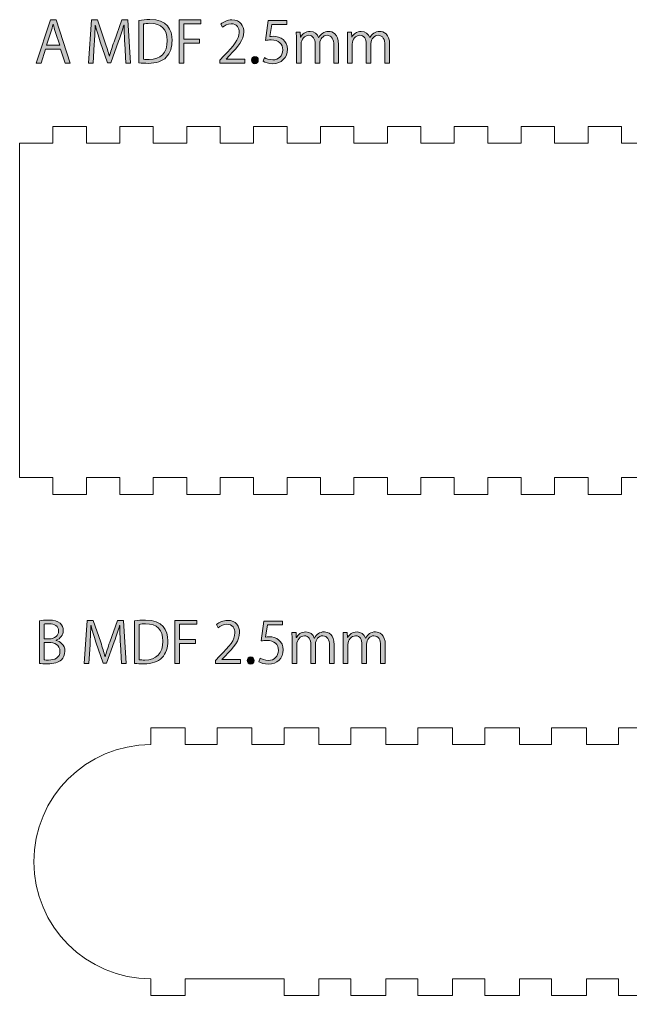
# Model space of a CAD drawing. Header units: inches. Extents: x -59 to 469, y 3 to 300.
# Drawn here: x -59.4 to 32, y 153.9 to 299.8 of the extents above; entities that cross this region are included whole.
import ezdxf

# ---------------------------------------------------------------- set-up
doc = ezdxf.new("R2010")
doc.units = ezdxf.units.IN
doc.header["$MEASUREMENT"] = 0
doc.layers.add('レイヤー 1', color=7, linetype='Continuous')

# ---------------------------------------------------------------- blocks, each defined once
blk = doc.blocks.new('block 3')
at = {"layer": 'レイヤー 1', "color": 1, "lineweight": 9, "true_color": 0xff0000}
blk.add_open_spline([(85.28, 191.41), (85.28, 191.41), (85.28, 193.91), (85.28, 193.91), (85.28, 193.91), (80.18, 193.91), (80.18, 193.91), (80.18, 193.91), (80.18, 191.41), (80.18, 191.41), (80.18, 191.41), (65.38, 191.41), (65.38, 191.41), (65.38, 191.41), (65.38, 193.91), (65.38, 193.91), (65.38, 193.91), (60.18, 193.91), (60.18, 193.91), (60.18, 193.91), (60.18, 191.41), (60.18, 191.41), (60.18, 191.41), (55.38, 191.41), (55.38, 191.41), (55.38, 191.41), (55.38, 193.91), (55.38, 193.91), (55.38, 193.91), (50.18, 193.91), (50.18, 193.91), (50.18, 193.91), (50.18, 191.41), (50.18, 191.41), (50.18, 191.41), (45.38, 191.41), (45.38, 191.41), (45.38, 191.41), (45.38, 193.91), (45.38, 193.91), (45.38, 193.91), (40.18, 193.91), (40.18, 193.91), (40.18, 193.91), (40.18, 191.41), (40.18, 191.41), (40.18, 191.41), (35.38, 191.41), (35.38, 191.41), (35.38, 191.41), (35.38, 193.91), (35.38, 193.91), (35.38, 193.91), (30.18, 193.91), (30.18, 193.91), (30.18, 193.91), (30.18, 191.41), (30.18, 191.41), (30.18, 191.41), (25.38, 191.41), (25.38, 191.41), (25.38, 191.41), (25.38, 193.91), (25.38, 193.91), (25.38, 193.91), (20.18, 193.91), (20.18, 193.91), (20.18, 193.91), (20.18, 191.41), (20.18, 191.41), (20.18, 191.41), (15.38, 191.41), (15.38, 191.41), (15.38, 191.41), (15.38, 193.91), (15.38, 193.91), (15.38, 193.91), (10.18, 193.91), (10.18, 193.91), (10.18, 193.91), (10.18, 191.41), (10.18, 191.41), (10.18, 191.41), (5.38, 191.41), (5.38, 191.41), (5.38, 191.41), (5.38, 193.91), (5.38, 193.91), (5.38, 193.91), (0.19, 193.91), (0.19, 193.91), (0.19, 193.91), (0.19, 191.41), (0.19, 191.41), (0.19, 191.41), (-4.62, 191.41), (-4.62, 191.41), (-4.62, 191.41), (-4.62, 193.91), (-4.62, 193.91), (-4.62, 193.91), (-9.81, 193.91), (-9.81, 193.91), (-9.81, 193.91), (-9.81, 191.41), (-9.81, 191.41), (-9.81, 191.41), (-14.61, 191.41), (-14.61, 191.41), (-14.61, 191.41), (-14.61, 193.91), (-14.61, 193.91), (-14.61, 193.91), (-19.81, 193.91), (-19.81, 193.91), (-19.81, 193.91), (-19.81, 191.41), (-19.81, 191.41), (-19.81, 191.41), (-24.61, 191.41), (-24.61, 191.41), (-24.61, 191.41), (-24.61, 193.91), (-24.61, 193.91), (-24.61, 193.91), (-29.81, 193.91), (-29.81, 193.91), (-29.81, 193.91), (-29.81, 191.41), (-29.81, 191.41), (-29.81, 191.41), (-34.61, 191.41), (-34.61, 191.41), (-34.61, 191.41), (-34.61, 193.91), (-34.61, 193.91), (-34.61, 193.91), (-39.72, 193.91), (-39.72, 193.91), (-39.72, 193.91), (-39.72, 191.41), (-39.72, 191.41), (-49.38, 191.41), (-57.22, 183.57), (-57.22, 173.91), (-57.22, 164.24), (-49.38, 156.41), (-39.72, 156.41), (-39.72, 156.41), (-39.72, 153.91), (-39.72, 153.91), (-39.72, 153.91), (-34.61, 153.91), (-34.61, 153.91), (-34.61, 153.91), (-34.61, 156.41), (-34.61, 156.41), (-34.61, 156.41), (-19.81, 156.41), (-19.81, 156.41), (-19.81, 156.41), (-19.81, 153.91), (-19.81, 153.91), (-19.81, 153.91), (-14.61, 153.91), (-14.61, 153.91), (-14.61, 153.91), (-14.61, 156.41), (-14.61, 156.41), (-14.61, 156.41), (-9.81, 156.41), (-9.81, 156.41), (-9.81, 156.41), (-9.81, 153.91), (-9.81, 153.91), (-9.81, 153.91), (-4.62, 153.91), (-4.62, 153.91), (-4.62, 153.91), (-4.62, 156.41), (-4.62, 156.41), (-4.62, 156.41), (0.19, 156.41), (0.19, 156.41), (0.19, 156.41), (0.19, 153.91), (0.19, 153.91), (0.19, 153.91), (5.38, 153.91), (5.38, 153.91), (5.38, 153.91), (5.38, 156.41), (5.38, 156.41), (5.38, 156.41), (10.18, 156.41), (10.18, 156.41), (10.18, 156.41), (10.18, 153.91), (10.18, 153.91), (10.18, 153.91), (15.38, 153.91), (15.38, 153.91), (15.38, 153.91), (15.38, 156.41), (15.38, 156.41), (15.38, 156.41), (20.18, 156.41), (20.18, 156.41), (20.18, 156.41), (20.18, 153.91), (20.18, 153.91), (20.18, 153.91), (25.38, 153.91), (25.38, 153.91), (25.38, 153.91), (25.38, 156.41), (25.38, 156.41), (25.38, 156.41), (30.18, 156.41), (30.18, 156.41), (30.18, 156.41), (30.18, 153.91), (30.18, 153.91), (30.18, 153.91), (35.38, 153.91), (35.38, 153.91), (35.38, 153.91), (35.38, 156.41), (35.38, 156.41), (35.38, 156.41), (40.18, 156.41), (40.18, 156.41), (40.18, 156.41), (40.18, 153.91), (40.18, 153.91), (40.18, 153.91), (45.38, 153.91), (45.38, 153.91), (45.38, 153.91), (45.38, 156.41), (45.38, 156.41), (45.38, 156.41), (50.18, 156.41), (50.18, 156.41), (50.18, 156.41), (50.18, 153.91), (50.18, 153.91), (50.18, 153.91), (55.38, 153.91), (55.38, 153.91), (55.38, 153.91), (55.38, 156.41), (55.38, 156.41), (55.38, 156.41), (60.18, 156.41), (60.18, 156.41), (60.18, 156.41), (60.18, 153.91), (60.18, 153.91), (60.18, 153.91), (65.38, 153.91), (65.38, 153.91), (65.38, 153.91), (65.38, 156.41), (65.38, 156.41), (65.38, 156.41), (70.18, 156.41), (70.18, 156.41), (70.18, 156.41), (70.18, 153.91), (70.18, 153.91), (70.18, 153.91), (75.38, 153.91), (75.38, 153.91), (75.38, 153.91), (75.38, 156.41), (75.38, 156.41), (75.38, 156.41), (80.18, 156.41), (80.18, 156.41), (80.18, 156.41), (80.18, 153.91), (80.18, 153.91), (80.18, 153.91), (85.28, 153.91), (85.28, 153.91), (85.28, 153.91), (85.28, 156.41), (85.28, 156.41), (94.95, 156.41), (102.78, 164.24), (102.78, 173.91), (102.78, 183.57), (94.95, 191.41), (85.28, 191.41)], degree=3, knots=[0, 0, 0, 0, 1, 1, 1, 2, 2, 2, 3, 3, 3, 4, 4, 4, 5, 5, 5, 6, 6, 6, 7, 7, 7, 8, 8, 8, 9, 9, 9, 10, 10, 10, 11, 11, 11, 12, 12, 12, 13, 13, 13, 14, 14, 14, 15, 15, 15, 16, 16, 16, 17, 17, 17, 18, 18, 18, 19, 19, 19, 20, 20, 20, 21, 21, 21, 22, 22, 22, 23, 23, 23, 24, 24, 24, 25, 25, 25, 26, 26, 26, 27, 27, 27, 28, 28, 28, 29, 29, 29, 30, 30, 30, 31, 31, 31, 32, 32, 32, 33, 33, 33, 34, 34, 34, 35, 35, 35, 36, 36, 36, 37, 37, 37, 38, 38, 38, 39, 39, 39, 40, 40, 40, 41, 41, 41, 42, 42, 42, 43, 43, 43, 44, 44, 44, 45, 45, 45, 46, 46, 46, 47, 47, 47, 48, 48, 48, 49, 49, 49, 50, 50, 50, 51, 51, 51, 52, 52, 52, 53, 53, 53, 54, 54, 54, 55, 55, 55, 56, 56, 56, 57, 57, 57, 58, 58, 58, 59, 59, 59, 60, 60, 60, 61, 61, 61, 62, 62, 62, 63, 63, 63, 64, 64, 64, 65, 65, 65, 66, 66, 66, 67, 67, 67, 68, 68, 68, 69, 69, 69, 70, 70, 70, 71, 71, 71, 72, 72, 72, 73, 73, 73, 74, 74, 74, 75, 75, 75, 76, 76, 76, 77, 77, 77, 78, 78, 78, 79, 79, 79, 80, 80, 80, 81, 81, 81, 82, 82, 82, 83, 83, 83, 84, 84, 84, 85, 85, 85, 86, 86, 86, 87, 87, 87, 88, 88, 88, 89, 89, 89, 90, 90, 90, 91, 91, 91, 92, 92, 92, 93, 93, 93, 94, 94, 94, 95, 95, 95, 96, 96, 96, 97, 97, 97, 98, 98, 98, 98], dxfattribs=at)
blk = doc.blocks.new('block 2')
at = {"layer": 'レイヤー 1'}
blk.add_blockref('block 3', (0, 0), dxfattribs=at)
blk = doc.blocks.new('block 8')
at = {"layer": 'レイヤー 1', "color": 1, "lineweight": 9, "true_color": 0xff0000}
blk.add_lwpolyline([(108.14, 283.83), (108.14, 281.33), (103.14, 281.33), (103.14, 283.83), (45.64, 283.83), (45.64, 281.33), (40.64, 281.33), (40.64, 283.83), (35.64, 283.83), (35.64, 281.33), (30.64, 281.33), (30.64, 283.83), (25.64, 283.83), (25.64, 281.33), (20.64, 281.33), (20.64, 283.83), (15.64, 283.83), (15.64, 281.33), (10.64, 281.33), (10.64, 283.83), (5.64, 283.83), (5.64, 281.33), (0.64, 281.33), (0.64, 283.83), (-4.36, 283.83), (-4.36, 281.33), (-9.36, 281.33), (-9.36, 283.83), (-14.36, 283.83), (-14.36, 281.33), (-19.36, 281.33), (-19.36, 283.83), (-24.36, 283.83), (-24.36, 281.33), (-29.36, 281.33), (-29.36, 283.83), (-34.36, 283.83), (-34.36, 281.33), (-39.36, 281.33), (-39.36, 283.83), (-44.36, 283.83), (-44.36, 281.33), (-49.36, 281.33), (-49.36, 283.83), (-54.36, 283.83), (-54.36, 281.33), (-59.36, 281.33), (-59.36, 231.33), (-54.36, 231.33), (-54.36, 228.83), (-49.36, 228.83), (-49.36, 231.33), (-44.36, 231.33), (-44.36, 228.83), (-39.36, 228.83), (-39.36, 231.33), (-34.36, 231.33), (-34.36, 228.83), (-29.36, 228.83), (-29.36, 231.33), (-24.36, 231.33), (-24.36, 228.83), (-19.36, 228.83), (-19.36, 231.33), (-14.36, 231.33), (-14.36, 228.83), (-9.36, 228.83), (-9.36, 231.33), (-4.36, 231.33), (-4.36, 228.83), (0.64, 228.83), (0.64, 231.33), (5.64, 231.33), (5.64, 228.83), (10.64, 228.83), (10.64, 231.33), (15.64, 231.33), (15.64, 228.83), (20.64, 228.83), (20.64, 231.33), (25.64, 231.33), (25.64, 228.83), (30.64, 228.83), (30.64, 231.33), (35.64, 231.33), (35.64, 228.83), (40.64, 228.83), (40.64, 231.33), (45.64, 231.33), (45.64, 228.83), (103.14, 228.83), (103.14, 231.33), (108.14, 231.33), (108.14, 228.83), (123.3, 228.83), (123.3, 283.83), (108.14, 283.83)], dxfattribs=at)
blk = doc.blocks.new('block 7')
at = {"layer": 'レイヤー 1'}
blk.add_blockref('block 8', (0, 0), dxfattribs=at)
blk = doc.blocks.new('block 6')
at = {"layer": 'レイヤー 1'}
blk.add_blockref('block 7', (0, 0), dxfattribs=at)
blk = doc.blocks.new('block 121')
at = {"layer": 'レイヤー 1', "true_color": 0xffffff}
h = blk.add_hatch(color=7, dxfattribs=at)
h.dxf.hatch_style = 2
h.paths.add_polyline_path([(-51.77, 293.32), (-52.51, 293.32), (-53.21, 295.41), (-55.45, 295.41), (-56.13, 293.32), (-56.85, 293.32), (-54.72, 299.77), (-53.9, 299.77)])
edge = h.paths.add_edge_path()
edge.add_spline(control_points=[(-53.35, 295.97), (-53.35, 295.97), (-53.99, 297.88), (-53.99, 297.88), (-54.12, 298.32), (-54.23, 298.73), (-54.32, 299.11), (-54.32, 299.11), (-54.34, 299.11), (-54.34, 299.11), (-54.43, 298.72), (-54.55, 298.32), (-54.67, 297.91), (-54.67, 297.91), (-55.31, 295.97), (-55.31, 295.97), (-55.31, 295.97), (-53.35, 295.97), (-53.35, 295.97)], knot_values=[0, 0, 0, 0, 1, 1, 1, 2, 2, 2, 3, 3, 3, 4, 4, 4, 5, 5, 5, 6, 6, 6, 6], degree=3, periodic=1)
h = blk.add_hatch(color=7, dxfattribs=at)
h.dxf.hatch_style = 2
edge = h.paths.add_edge_path()
edge.add_spline(control_points=[(-42.77, 293.32), (-42.77, 293.32), (-43.46, 293.32), (-43.46, 293.32), (-43.46, 293.32), (-43.62, 296.22), (-43.62, 296.22), (-43.68, 297.15), (-43.74, 298.34), (-43.73, 299), (-43.73, 299), (-43.76, 299), (-43.76, 299), (-43.97, 298.27), (-44.23, 297.48), (-44.55, 296.58), (-44.55, 296.58), (-45.7, 293.34), (-45.7, 293.34), (-45.7, 293.34), (-46.22, 293.34), (-46.22, 293.34), (-46.22, 293.34), (-47.29, 296.51), (-47.29, 296.51), (-47.6, 297.44), (-47.85, 298.26), (-48.03, 299), (-48.03, 299), (-48.05, 299), (-48.05, 299), (-48.07, 298.21), (-48.12, 297.15), (-48.18, 296.16), (-48.18, 296.16), (-48.36, 293.32), (-48.36, 293.32), (-48.36, 293.32), (-49.03, 293.32), (-49.03, 293.32), (-49.03, 293.32), (-48.58, 299.77), (-48.58, 299.77), (-48.58, 299.77), (-47.71, 299.77), (-47.71, 299.77), (-47.71, 299.77), (-46.58, 296.49), (-46.58, 296.49), (-46.31, 295.69), (-46.1, 295), (-45.93, 294.34), (-45.93, 294.34), (-45.9, 294.34), (-45.9, 294.34), (-45.74, 294.99), (-45.52, 295.66), (-45.23, 296.49), (-45.23, 296.49), (-44.06, 299.77), (-44.06, 299.77), (-44.06, 299.77), (-43.18, 299.77), (-43.18, 299.77), (-43.18, 299.77), (-42.77, 293.32), (-42.77, 293.32)], knot_values=[0, 0, 0, 0, 1, 1, 1, 2, 2, 2, 3, 3, 3, 4, 4, 4, 5, 5, 5, 6, 6, 6, 7, 7, 7, 8, 8, 8, 9, 9, 9, 10, 10, 10, 11, 11, 11, 12, 12, 12, 13, 13, 13, 14, 14, 14, 15, 15, 15, 16, 16, 16, 17, 17, 17, 18, 18, 18, 19, 19, 19, 20, 20, 20, 21, 21, 21, 22, 22, 22, 22], degree=3, periodic=1)
h = blk.add_hatch(color=7, dxfattribs=at)
h.dxf.hatch_style = 2
edge = h.paths.add_edge_path()
edge.add_spline(control_points=[(-41.51, 299.69), (-41.03, 299.76), (-40.48, 299.82), (-39.88, 299.82), (-37.29, 299.82), (-36.55, 298.29), (-36.55, 296.71), (-36.55, 295.68), (-36.82, 294.81), (-37.43, 294.17), (-37.99, 293.59), (-38.93, 293.27), (-40.11, 293.27), (-40.64, 293.27), (-41.1, 293.29), (-41.51, 293.34), (-41.51, 293.34), (-41.51, 299.69), (-41.51, 299.69)], knot_values=[0, 0, 0, 0, 1, 1, 1, 2, 2, 2, 3, 3, 3, 4, 4, 4, 5, 5, 5, 6, 6, 6, 6], degree=3, periodic=1)
edge = h.paths.add_edge_path()
edge.add_spline(control_points=[(-40.81, 293.88), (-40.59, 293.84), (-40.29, 293.84), (-39.98, 293.84), (-38.24, 293.84), (-37.28, 294.83), (-37.28, 296.67), (-37.28, 298.35), (-38.18, 299.26), (-39.86, 299.26), (-40.26, 299.26), (-40.59, 299.21), (-40.81, 299.17), (-40.81, 299.17), (-40.81, 293.88), (-40.81, 293.88)], knot_values=[0, 0, 0, 0, 1, 1, 1, 2, 2, 2, 3, 3, 3, 4, 4, 4, 5, 5, 5, 5], degree=3, periodic=1)
h = blk.add_hatch(color=7, dxfattribs=at)
h.dxf.hatch_style = 2
h.paths.add_polyline_path([(-35.48, 293.32), (-35.48, 299.77), (-32.23, 299.77), (-32.23, 299.18), (-34.78, 299.18), (-34.78, 296.88), (-32.43, 296.88), (-32.43, 296.3), (-34.78, 296.3), (-34.78, 293.32)])
h = blk.add_hatch(color=7, dxfattribs=at)
h.dxf.hatch_style = 2
edge = h.paths.add_edge_path()
edge.add_spline(control_points=[(-25.67, 293.32), (-25.67, 293.32), (-29.42, 293.32), (-29.42, 293.32), (-29.42, 293.32), (-29.42, 293.75), (-29.42, 293.75), (-29.42, 293.75), (-28.8, 294.4), (-28.8, 294.4), (-27.29, 295.93), (-26.53, 296.85), (-26.53, 297.88), (-26.53, 298.56), (-26.83, 299.19), (-27.74, 299.19), (-28.25, 299.19), (-28.71, 298.91), (-29.01, 298.66), (-29.01, 298.66), (-29.25, 299.15), (-29.25, 299.15), (-28.86, 299.5), (-28.28, 299.77), (-27.61, 299.77), (-26.33, 299.77), (-25.82, 298.84), (-25.82, 297.97), (-25.82, 296.77), (-26.66, 295.76), (-27.97, 294.44), (-27.97, 294.44), (-28.47, 293.91), (-28.47, 293.91), (-28.47, 293.91), (-28.47, 293.9), (-28.47, 293.9), (-28.47, 293.9), (-25.67, 293.9), (-25.67, 293.9), (-25.67, 293.9), (-25.67, 293.32), (-25.67, 293.32)], knot_values=[0, 0, 0, 0, 1, 1, 1, 2, 2, 2, 3, 3, 3, 4, 4, 4, 5, 5, 5, 6, 6, 6, 7, 7, 7, 8, 8, 8, 9, 9, 9, 10, 10, 10, 11, 11, 11, 12, 12, 12, 13, 13, 13, 14, 14, 14, 14], degree=3, periodic=1)
h = blk.add_hatch(color=7, dxfattribs=at)
h.dxf.hatch_style = 2
edge = h.paths.add_edge_path()
edge.add_spline(control_points=[(-19.38, 299.66), (-19.38, 299.66), (-19.38, 299.08), (-19.38, 299.08), (-19.38, 299.08), (-21.66, 299.08), (-21.66, 299.08), (-21.66, 299.08), (-21.92, 297.28), (-21.92, 297.28), (-21.79, 297.3), (-21.65, 297.32), (-21.43, 297.32), (-20.31, 297.32), (-19.3, 296.65), (-19.3, 295.37), (-19.3, 294.12), (-20.23, 293.22), (-21.48, 293.22), (-22.12, 293.22), (-22.65, 293.4), (-22.94, 293.59), (-22.94, 293.59), (-22.74, 294.14), (-22.74, 294.14), (-22.5, 293.98), (-22.04, 293.79), (-21.48, 293.79), (-20.69, 293.79), (-20, 294.37), (-20.01, 295.28), (-20.01, 296.16), (-20.57, 296.77), (-21.76, 296.77), (-22.09, 296.77), (-22.36, 296.74), (-22.57, 296.71), (-22.57, 296.71), (-22.17, 299.66), (-22.17, 299.66), (-22.17, 299.66), (-19.38, 299.66), (-19.38, 299.66)], knot_values=[0, 0, 0, 0, 1, 1, 1, 2, 2, 2, 3, 3, 3, 4, 4, 4, 5, 5, 5, 6, 6, 6, 7, 7, 7, 8, 8, 8, 9, 9, 9, 10, 10, 10, 11, 11, 11, 12, 12, 12, 13, 13, 13, 14, 14, 14, 14], degree=3, periodic=1)
h = blk.add_hatch(color=7, dxfattribs=at)
h.dxf.hatch_style = 2
edge = h.paths.add_edge_path()
edge.add_spline(control_points=[(-11.68, 293.32), (-11.68, 293.32), (-12.37, 293.32), (-12.37, 293.32), (-12.37, 293.32), (-12.37, 295.99), (-12.37, 295.99), (-12.37, 296.88), (-12.7, 297.46), (-13.39, 297.46), (-13.96, 297.46), (-14.47, 296.93), (-14.47, 296.22), (-14.47, 296.22), (-14.47, 293.32), (-14.47, 293.32), (-14.47, 293.32), (-15.17, 293.32), (-15.17, 293.32), (-15.17, 293.32), (-15.17, 296.16), (-15.17, 296.16), (-15.17, 296.9), (-15.48, 297.46), (-16.13, 297.46), (-16.74, 297.46), (-17.27, 296.87), (-17.27, 296.15), (-17.27, 296.15), (-17.27, 293.32), (-17.27, 293.32), (-17.27, 293.32), (-17.96, 293.32), (-17.96, 293.32), (-17.96, 293.32), (-17.96, 296.75), (-17.96, 296.75), (-17.96, 297.22), (-17.98, 297.56), (-18, 297.94), (-18, 297.94), (-17.38, 297.94), (-17.38, 297.94), (-17.38, 297.94), (-17.34, 297.2), (-17.34, 297.2), (-17.34, 297.2), (-17.31, 297.2), (-17.31, 297.2), (-17.06, 297.65), (-16.63, 298.04), (-15.91, 298.04), (-15.3, 298.04), (-14.84, 297.67), (-14.64, 297.12), (-14.64, 297.12), (-14.63, 297.12), (-14.63, 297.12), (-14.32, 297.67), (-13.86, 298.04), (-13.14, 298.04), (-12.58, 298.04), (-11.68, 297.68), (-11.68, 296.1), (-11.68, 296.1), (-11.68, 293.32), (-11.68, 293.32)], knot_values=[0, 0, 0, 0, 1, 1, 1, 2, 2, 2, 3, 3, 3, 4, 4, 4, 5, 5, 5, 6, 6, 6, 7, 7, 7, 8, 8, 8, 9, 9, 9, 10, 10, 10, 11, 11, 11, 12, 12, 12, 13, 13, 13, 14, 14, 14, 15, 15, 15, 16, 16, 16, 17, 17, 17, 18, 18, 18, 19, 19, 19, 20, 20, 20, 21, 21, 21, 22, 22, 22, 22], degree=3, periodic=1)
h = blk.add_hatch(color=7, dxfattribs=at)
h.dxf.hatch_style = 2
edge = h.paths.add_edge_path()
edge.add_spline(control_points=[(-4.03, 293.32), (-4.03, 293.32), (-4.73, 293.32), (-4.73, 293.32), (-4.73, 293.32), (-4.73, 295.99), (-4.73, 295.99), (-4.73, 296.88), (-5.05, 297.46), (-5.75, 297.46), (-6.31, 297.46), (-6.83, 296.93), (-6.83, 296.22), (-6.83, 296.22), (-6.83, 293.32), (-6.83, 293.32), (-6.83, 293.32), (-7.52, 293.32), (-7.52, 293.32), (-7.52, 293.32), (-7.52, 296.16), (-7.52, 296.16), (-7.52, 296.9), (-7.84, 297.46), (-8.49, 297.46), (-9.09, 297.46), (-9.62, 296.87), (-9.62, 296.15), (-9.62, 296.15), (-9.62, 293.32), (-9.62, 293.32), (-9.62, 293.32), (-10.32, 293.32), (-10.32, 293.32), (-10.32, 293.32), (-10.32, 296.75), (-10.32, 296.75), (-10.32, 297.22), (-10.33, 297.56), (-10.35, 297.94), (-10.35, 297.94), (-9.73, 297.94), (-9.73, 297.94), (-9.73, 297.94), (-9.69, 297.2), (-9.69, 297.2), (-9.69, 297.2), (-9.67, 297.2), (-9.67, 297.2), (-9.41, 297.65), (-8.99, 298.04), (-8.26, 298.04), (-7.66, 298.04), (-7.19, 297.67), (-7, 297.12), (-7, 297.12), (-6.98, 297.12), (-6.98, 297.12), (-6.68, 297.67), (-6.21, 298.04), (-5.5, 298.04), (-4.93, 298.04), (-4.03, 297.68), (-4.03, 296.1), (-4.03, 296.1), (-4.03, 293.32), (-4.03, 293.32)], knot_values=[0, 0, 0, 0, 1, 1, 1, 2, 2, 2, 3, 3, 3, 4, 4, 4, 5, 5, 5, 6, 6, 6, 7, 7, 7, 8, 8, 8, 9, 9, 9, 10, 10, 10, 11, 11, 11, 12, 12, 12, 13, 13, 13, 14, 14, 14, 15, 15, 15, 16, 16, 16, 17, 17, 17, 18, 18, 18, 19, 19, 19, 20, 20, 20, 21, 21, 21, 22, 22, 22, 22], degree=3, periodic=1)
h = blk.add_hatch(color=7, dxfattribs=at)
h.dxf.hatch_style = 2
edge = h.paths.add_edge_path()
edge.add_spline(control_points=[(-24.67, 293.75), (-24.67, 294.07), (-24.46, 294.3), (-24.16, 294.3), (-23.86, 294.3), (-23.66, 294.07), (-23.66, 293.75), (-23.66, 293.45), (-23.86, 293.22), (-24.17, 293.22), (-24.49, 293.22), (-24.67, 293.47), (-24.67, 293.75)], knot_values=[0, 0, 0, 0, 1, 1, 1, 2, 2, 2, 3, 3, 3, 4, 4, 4, 4], degree=3, periodic=1)
at = {"layer": 'レイヤー 1', "lineweight": 0}
for points in [[(-51.77, 293.32), (-52.51, 293.32), (-53.21, 295.41), (-55.45, 295.41), (-56.13, 293.32), (-56.85, 293.32), (-54.72, 299.77), (-53.9, 299.77), (-51.77, 293.32)], [(-35.48, 293.32), (-35.48, 299.77), (-32.23, 299.77), (-32.23, 299.18), (-34.78, 299.18), (-34.78, 296.88), (-32.43, 296.88), (-32.43, 296.3), (-34.78, 296.3), (-34.78, 293.32), (-35.48, 293.32)]]:
    blk.add_lwpolyline(points, dxfattribs=at)
for points, knots in [([(-42.77, 293.32), (-42.77, 293.32), (-43.46, 293.32), (-43.46, 293.32), (-43.46, 293.32), (-43.62, 296.22), (-43.62, 296.22), (-43.68, 297.15), (-43.74, 298.34), (-43.73, 299), (-43.73, 299), (-43.76, 299), (-43.76, 299), (-43.97, 298.27), (-44.23, 297.48), (-44.55, 296.58), (-44.55, 296.58), (-45.7, 293.34), (-45.7, 293.34), (-45.7, 293.34), (-46.22, 293.34), (-46.22, 293.34), (-46.22, 293.34), (-47.29, 296.51), (-47.29, 296.51), (-47.6, 297.44), (-47.85, 298.26), (-48.03, 299), (-48.03, 299), (-48.05, 299), (-48.05, 299), (-48.07, 298.21), (-48.12, 297.15), (-48.18, 296.16), (-48.18, 296.16), (-48.36, 293.32), (-48.36, 293.32), (-48.36, 293.32), (-49.03, 293.32), (-49.03, 293.32), (-49.03, 293.32), (-48.58, 299.77), (-48.58, 299.77), (-48.58, 299.77), (-47.71, 299.77), (-47.71, 299.77), (-47.71, 299.77), (-46.58, 296.49), (-46.58, 296.49), (-46.31, 295.69), (-46.1, 295), (-45.93, 294.34), (-45.93, 294.34), (-45.9, 294.34), (-45.9, 294.34), (-45.74, 294.99), (-45.52, 295.66), (-45.23, 296.49), (-45.23, 296.49), (-44.06, 299.77), (-44.06, 299.77), (-44.06, 299.77), (-43.18, 299.77), (-43.18, 299.77), (-43.18, 299.77), (-42.77, 293.32), (-42.77, 293.32)], [0, 0, 0, 0, 1, 1, 1, 2, 2, 2, 3, 3, 3, 4, 4, 4, 5, 5, 5, 6, 6, 6, 7, 7, 7, 8, 8, 8, 9, 9, 9, 10, 10, 10, 11, 11, 11, 12, 12, 12, 13, 13, 13, 14, 14, 14, 15, 15, 15, 16, 16, 16, 17, 17, 17, 18, 18, 18, 19, 19, 19, 20, 20, 20, 21, 21, 21, 22, 22, 22, 22]), ([(-41.51, 299.69), (-41.03, 299.76), (-40.48, 299.82), (-39.88, 299.82), (-37.29, 299.82), (-36.55, 298.29), (-36.55, 296.71), (-36.55, 295.68), (-36.82, 294.81), (-37.43, 294.17), (-37.99, 293.59), (-38.93, 293.27), (-40.11, 293.27), (-40.64, 293.27), (-41.1, 293.29), (-41.51, 293.34), (-41.51, 293.34), (-41.51, 299.69), (-41.51, 299.69)], [0, 0, 0, 0, 1, 1, 1, 2, 2, 2, 3, 3, 3, 4, 4, 4, 5, 5, 5, 6, 6, 6, 6]), ([(-40.81, 293.88), (-40.59, 293.84), (-40.29, 293.84), (-39.98, 293.84), (-38.24, 293.84), (-37.28, 294.83), (-37.28, 296.67), (-37.28, 298.35), (-38.18, 299.26), (-39.86, 299.26), (-40.26, 299.26), (-40.59, 299.21), (-40.81, 299.17), (-40.81, 299.17), (-40.81, 293.88), (-40.81, 293.88)], [0, 0, 0, 0, 1, 1, 1, 2, 2, 2, 3, 3, 3, 4, 4, 4, 5, 5, 5, 5]), ([(-25.67, 293.32), (-25.67, 293.32), (-29.42, 293.32), (-29.42, 293.32), (-29.42, 293.32), (-29.42, 293.75), (-29.42, 293.75), (-29.42, 293.75), (-28.8, 294.4), (-28.8, 294.4), (-27.29, 295.93), (-26.53, 296.85), (-26.53, 297.88), (-26.53, 298.56), (-26.83, 299.19), (-27.74, 299.19), (-28.25, 299.19), (-28.71, 298.91), (-29.01, 298.66), (-29.01, 298.66), (-29.25, 299.15), (-29.25, 299.15), (-28.86, 299.5), (-28.28, 299.77), (-27.61, 299.77), (-26.33, 299.77), (-25.82, 298.84), (-25.82, 297.97), (-25.82, 296.77), (-26.66, 295.76), (-27.97, 294.44), (-27.97, 294.44), (-28.47, 293.91), (-28.47, 293.91), (-28.47, 293.91), (-28.47, 293.9), (-28.47, 293.9), (-28.47, 293.9), (-25.67, 293.9), (-25.67, 293.9), (-25.67, 293.9), (-25.67, 293.32), (-25.67, 293.32)], [0, 0, 0, 0, 1, 1, 1, 2, 2, 2, 3, 3, 3, 4, 4, 4, 5, 5, 5, 6, 6, 6, 7, 7, 7, 8, 8, 8, 9, 9, 9, 10, 10, 10, 11, 11, 11, 12, 12, 12, 13, 13, 13, 14, 14, 14, 14]), ([(-19.38, 299.66), (-19.38, 299.66), (-19.38, 299.08), (-19.38, 299.08), (-19.38, 299.08), (-21.66, 299.08), (-21.66, 299.08), (-21.66, 299.08), (-21.92, 297.28), (-21.92, 297.28), (-21.79, 297.3), (-21.65, 297.32), (-21.43, 297.32), (-20.31, 297.32), (-19.3, 296.65), (-19.3, 295.37), (-19.3, 294.12), (-20.23, 293.22), (-21.48, 293.22), (-22.12, 293.22), (-22.65, 293.4), (-22.94, 293.59), (-22.94, 293.59), (-22.74, 294.14), (-22.74, 294.14), (-22.5, 293.98), (-22.04, 293.79), (-21.48, 293.79), (-20.69, 293.79), (-20, 294.37), (-20.01, 295.28), (-20.01, 296.16), (-20.57, 296.77), (-21.76, 296.77), (-22.09, 296.77), (-22.36, 296.74), (-22.57, 296.71), (-22.57, 296.71), (-22.17, 299.66), (-22.17, 299.66), (-22.17, 299.66), (-19.38, 299.66), (-19.38, 299.66)], [0, 0, 0, 0, 1, 1, 1, 2, 2, 2, 3, 3, 3, 4, 4, 4, 5, 5, 5, 6, 6, 6, 7, 7, 7, 8, 8, 8, 9, 9, 9, 10, 10, 10, 11, 11, 11, 12, 12, 12, 13, 13, 13, 14, 14, 14, 14]), ([(-53.35, 295.97), (-53.35, 295.97), (-53.99, 297.88), (-53.99, 297.88), (-54.12, 298.32), (-54.23, 298.73), (-54.32, 299.11), (-54.32, 299.11), (-54.34, 299.11), (-54.34, 299.11), (-54.43, 298.72), (-54.55, 298.32), (-54.67, 297.91), (-54.67, 297.91), (-55.31, 295.97), (-55.31, 295.97), (-55.31, 295.97), (-53.35, 295.97), (-53.35, 295.97)], [0, 0, 0, 0, 1, 1, 1, 2, 2, 2, 3, 3, 3, 4, 4, 4, 5, 5, 5, 6, 6, 6, 6]), ([(-11.68, 293.32), (-11.68, 293.32), (-12.37, 293.32), (-12.37, 293.32), (-12.37, 293.32), (-12.37, 295.99), (-12.37, 295.99), (-12.37, 296.88), (-12.7, 297.46), (-13.39, 297.46), (-13.96, 297.46), (-14.47, 296.93), (-14.47, 296.22), (-14.47, 296.22), (-14.47, 293.32), (-14.47, 293.32), (-14.47, 293.32), (-15.17, 293.32), (-15.17, 293.32), (-15.17, 293.32), (-15.17, 296.16), (-15.17, 296.16), (-15.17, 296.9), (-15.48, 297.46), (-16.13, 297.46), (-16.74, 297.46), (-17.27, 296.87), (-17.27, 296.15), (-17.27, 296.15), (-17.27, 293.32), (-17.27, 293.32), (-17.27, 293.32), (-17.96, 293.32), (-17.96, 293.32), (-17.96, 293.32), (-17.96, 296.75), (-17.96, 296.75), (-17.96, 297.22), (-17.98, 297.56), (-18, 297.94), (-18, 297.94), (-17.38, 297.94), (-17.38, 297.94), (-17.38, 297.94), (-17.34, 297.2), (-17.34, 297.2), (-17.34, 297.2), (-17.31, 297.2), (-17.31, 297.2), (-17.06, 297.65), (-16.63, 298.04), (-15.91, 298.04), (-15.3, 298.04), (-14.84, 297.67), (-14.64, 297.12), (-14.64, 297.12), (-14.63, 297.12), (-14.63, 297.12), (-14.32, 297.67), (-13.86, 298.04), (-13.14, 298.04), (-12.58, 298.04), (-11.68, 297.68), (-11.68, 296.1), (-11.68, 296.1), (-11.68, 293.32), (-11.68, 293.32)], [0, 0, 0, 0, 1, 1, 1, 2, 2, 2, 3, 3, 3, 4, 4, 4, 5, 5, 5, 6, 6, 6, 7, 7, 7, 8, 8, 8, 9, 9, 9, 10, 10, 10, 11, 11, 11, 12, 12, 12, 13, 13, 13, 14, 14, 14, 15, 15, 15, 16, 16, 16, 17, 17, 17, 18, 18, 18, 19, 19, 19, 20, 20, 20, 21, 21, 21, 22, 22, 22, 22]), ([(-4.03, 293.32), (-4.03, 293.32), (-4.73, 293.32), (-4.73, 293.32), (-4.73, 293.32), (-4.73, 295.99), (-4.73, 295.99), (-4.73, 296.88), (-5.05, 297.46), (-5.75, 297.46), (-6.31, 297.46), (-6.83, 296.93), (-6.83, 296.22), (-6.83, 296.22), (-6.83, 293.32), (-6.83, 293.32), (-6.83, 293.32), (-7.52, 293.32), (-7.52, 293.32), (-7.52, 293.32), (-7.52, 296.16), (-7.52, 296.16), (-7.52, 296.9), (-7.84, 297.46), (-8.49, 297.46), (-9.09, 297.46), (-9.62, 296.87), (-9.62, 296.15), (-9.62, 296.15), (-9.62, 293.32), (-9.62, 293.32), (-9.62, 293.32), (-10.32, 293.32), (-10.32, 293.32), (-10.32, 293.32), (-10.32, 296.75), (-10.32, 296.75), (-10.32, 297.22), (-10.33, 297.56), (-10.35, 297.94), (-10.35, 297.94), (-9.73, 297.94), (-9.73, 297.94), (-9.73, 297.94), (-9.69, 297.2), (-9.69, 297.2), (-9.69, 297.2), (-9.67, 297.2), (-9.67, 297.2), (-9.41, 297.65), (-8.99, 298.04), (-8.26, 298.04), (-7.66, 298.04), (-7.19, 297.67), (-7, 297.12), (-7, 297.12), (-6.98, 297.12), (-6.98, 297.12), (-6.68, 297.67), (-6.21, 298.04), (-5.5, 298.04), (-4.93, 298.04), (-4.03, 297.68), (-4.03, 296.1), (-4.03, 296.1), (-4.03, 293.32), (-4.03, 293.32)], [0, 0, 0, 0, 1, 1, 1, 2, 2, 2, 3, 3, 3, 4, 4, 4, 5, 5, 5, 6, 6, 6, 7, 7, 7, 8, 8, 8, 9, 9, 9, 10, 10, 10, 11, 11, 11, 12, 12, 12, 13, 13, 13, 14, 14, 14, 15, 15, 15, 16, 16, 16, 17, 17, 17, 18, 18, 18, 19, 19, 19, 20, 20, 20, 21, 21, 21, 22, 22, 22, 22]), ([(-24.67, 293.75), (-24.67, 294.07), (-24.46, 294.3), (-24.16, 294.3), (-23.86, 294.3), (-23.66, 294.07), (-23.66, 293.75), (-23.66, 293.45), (-23.86, 293.22), (-24.17, 293.22), (-24.49, 293.22), (-24.67, 293.47), (-24.67, 293.75)], [0, 0, 0, 0, 1, 1, 1, 2, 2, 2, 3, 3, 3, 4, 4, 4, 4])]:
    blk.add_open_spline(points, degree=3, knots=knots, dxfattribs=at)
blk = doc.blocks.new('block 123')
at = {"layer": 'レイヤー 1', "true_color": 0xffffff}
h = blk.add_hatch(color=7, dxfattribs=at)
h.dxf.hatch_style = 2
edge = h.paths.add_edge_path()
edge.add_spline(control_points=[(-53.9, 207), (-53.29, 206.85), (-52.57, 206.34), (-52.57, 205.37), (-52.57, 204.8), (-52.79, 204.39), (-53.09, 204.1), (-53.52, 203.68), (-54.22, 203.49), (-55.19, 203.49), (-55.72, 203.49), (-56.12, 203.53), (-56.38, 203.56), (-56.38, 203.56), (-56.38, 209.9), (-56.38, 209.9), (-56.03, 209.98), (-55.52, 210.04), (-55, 210.04), (-54.2, 210.04), (-53.67, 209.88), (-53.29, 209.56), (-52.99, 209.3), (-52.81, 208.93), (-52.81, 208.44), (-52.81, 207.81), (-53.24, 207.26), (-53.9, 207.02), (-53.9, 207.02), (-53.9, 207), (-53.9, 207)], knot_values=[0, 0, 0, 0, 1, 1, 1, 2, 2, 2, 3, 3, 3, 4, 4, 4, 5, 5, 5, 6, 6, 6, 7, 7, 7, 8, 8, 8, 9, 9, 9, 10, 10, 10, 10], degree=3, periodic=1)
edge = h.paths.add_edge_path()
edge.add_spline(control_points=[(-54.93, 207.23), (-54.07, 207.23), (-53.52, 207.72), (-53.52, 208.39), (-53.52, 208.39), (-53.52, 208.39), (-53.52, 208.39), (-53.52, 209.16), (-54.08, 209.49), (-54.96, 209.49), (-55.33, 209.49), (-55.55, 209.46), (-55.68, 209.43), (-55.68, 209.43), (-55.68, 207.23), (-55.68, 207.23), (-55.68, 207.23), (-54.93, 207.23), (-54.93, 207.23)], knot_values=[0, 0, 0, 0, 1, 1, 1, 2, 2, 2, 3, 3, 3, 4, 4, 4, 5, 5, 5, 6, 6, 6, 6], degree=3, periodic=1)
edge = h.paths.add_edge_path()
edge.add_spline(control_points=[(-55.68, 204.09), (-55.52, 204.06), (-55.29, 204.05), (-55, 204.05), (-54.11, 204.05), (-53.31, 204.4), (-53.31, 205.37), (-53.31, 206.34), (-54.15, 206.69), (-55, 206.69), (-55, 206.69), (-55.68, 206.69), (-55.68, 206.69), (-55.68, 206.69), (-55.68, 204.09), (-55.68, 204.09)], knot_values=[0, 0, 0, 0, 1, 1, 1, 2, 2, 2, 3, 3, 3, 4, 4, 4, 5, 5, 5, 5], degree=3, periodic=1)
h = blk.add_hatch(color=7, dxfattribs=at)
h.dxf.hatch_style = 2
edge = h.paths.add_edge_path()
edge.add_spline(control_points=[(-43.41, 203.54), (-43.41, 203.54), (-44.11, 203.54), (-44.11, 203.54), (-44.11, 203.54), (-44.27, 206.45), (-44.27, 206.45), (-44.32, 207.37), (-44.39, 208.56), (-44.38, 209.22), (-44.38, 209.22), (-44.4, 209.22), (-44.4, 209.22), (-44.62, 208.5), (-44.88, 207.7), (-45.19, 206.8), (-45.19, 206.8), (-46.34, 203.57), (-46.34, 203.57), (-46.34, 203.57), (-46.86, 203.57), (-46.86, 203.57), (-46.86, 203.57), (-47.93, 206.73), (-47.93, 206.73), (-48.25, 207.67), (-48.49, 208.48), (-48.67, 209.22), (-48.67, 209.22), (-48.7, 209.22), (-48.7, 209.22), (-48.71, 208.44), (-48.76, 207.37), (-48.82, 206.38), (-48.82, 206.38), (-49, 203.54), (-49, 203.54), (-49, 203.54), (-49.67, 203.54), (-49.67, 203.54), (-49.67, 203.54), (-49.22, 209.99), (-49.22, 209.99), (-49.22, 209.99), (-48.36, 209.99), (-48.36, 209.99), (-48.36, 209.99), (-47.22, 206.72), (-47.22, 206.72), (-46.95, 205.91), (-46.74, 205.23), (-46.57, 204.56), (-46.57, 204.56), (-46.55, 204.56), (-46.55, 204.56), (-46.38, 205.21), (-46.16, 205.89), (-45.88, 206.72), (-45.88, 206.72), (-44.7, 209.99), (-44.7, 209.99), (-44.7, 209.99), (-43.82, 209.99), (-43.82, 209.99), (-43.82, 209.99), (-43.41, 203.54), (-43.41, 203.54)], knot_values=[0, 0, 0, 0, 1, 1, 1, 2, 2, 2, 3, 3, 3, 4, 4, 4, 5, 5, 5, 6, 6, 6, 7, 7, 7, 8, 8, 8, 9, 9, 9, 10, 10, 10, 11, 11, 11, 12, 12, 12, 13, 13, 13, 14, 14, 14, 15, 15, 15, 16, 16, 16, 17, 17, 17, 18, 18, 18, 19, 19, 19, 20, 20, 20, 21, 21, 21, 22, 22, 22, 22], degree=3, periodic=1)
h = blk.add_hatch(color=7, dxfattribs=at)
h.dxf.hatch_style = 2
edge = h.paths.add_edge_path()
edge.add_spline(control_points=[(-42.15, 209.91), (-41.68, 209.99), (-41.13, 210.04), (-40.53, 210.04), (-37.93, 210.04), (-37.19, 208.51), (-37.19, 206.93), (-37.19, 205.9), (-37.46, 205.03), (-38.07, 204.4), (-38.64, 203.81), (-39.58, 203.49), (-40.75, 203.49), (-41.29, 203.49), (-41.75, 203.51), (-42.15, 203.56), (-42.15, 203.56), (-42.15, 209.91), (-42.15, 209.91)], knot_values=[0, 0, 0, 0, 1, 1, 1, 2, 2, 2, 3, 3, 3, 4, 4, 4, 5, 5, 5, 6, 6, 6, 6], degree=3, periodic=1)
edge = h.paths.add_edge_path()
edge.add_spline(control_points=[(-41.45, 204.1), (-41.24, 204.07), (-40.93, 204.06), (-40.63, 204.06), (-38.88, 204.06), (-37.93, 205.05), (-37.93, 206.9), (-37.93, 208.57), (-38.82, 209.48), (-40.5, 209.48), (-40.91, 209.48), (-41.23, 209.44), (-41.45, 209.39), (-41.45, 209.39), (-41.45, 204.1), (-41.45, 204.1)], knot_values=[0, 0, 0, 0, 1, 1, 1, 2, 2, 2, 3, 3, 3, 4, 4, 4, 5, 5, 5, 5], degree=3, periodic=1)
h = blk.add_hatch(color=7, dxfattribs=at)
h.dxf.hatch_style = 2
h.paths.add_polyline_path([(-36.12, 203.54), (-36.12, 209.99), (-32.87, 209.99), (-32.87, 209.4), (-35.42, 209.4), (-35.42, 207.11), (-33.07, 207.11), (-33.07, 206.52), (-35.42, 206.52), (-35.42, 203.54)])
h = blk.add_hatch(color=7, dxfattribs=at)
h.dxf.hatch_style = 2
edge = h.paths.add_edge_path()
edge.add_spline(control_points=[(-26.31, 203.54), (-26.31, 203.54), (-30.06, 203.54), (-30.06, 203.54), (-30.06, 203.54), (-30.06, 203.97), (-30.06, 203.97), (-30.06, 203.97), (-29.44, 204.63), (-29.44, 204.63), (-27.94, 206.15), (-27.17, 207.07), (-27.17, 208.11), (-27.17, 208.78), (-27.47, 209.41), (-28.38, 209.41), (-28.89, 209.41), (-29.35, 209.13), (-29.65, 208.88), (-29.65, 208.88), (-29.89, 209.38), (-29.89, 209.38), (-29.5, 209.72), (-28.93, 209.99), (-28.25, 209.99), (-26.97, 209.99), (-26.46, 209.06), (-26.46, 208.19), (-26.46, 207), (-27.3, 205.98), (-28.61, 204.66), (-28.61, 204.66), (-29.11, 204.13), (-29.11, 204.13), (-29.11, 204.13), (-29.11, 204.12), (-29.11, 204.12), (-29.11, 204.12), (-26.31, 204.12), (-26.31, 204.12), (-26.31, 204.12), (-26.31, 203.54), (-26.31, 203.54)], knot_values=[0, 0, 0, 0, 1, 1, 1, 2, 2, 2, 3, 3, 3, 4, 4, 4, 5, 5, 5, 6, 6, 6, 7, 7, 7, 8, 8, 8, 9, 9, 9, 10, 10, 10, 11, 11, 11, 12, 12, 12, 13, 13, 13, 14, 14, 14, 14], degree=3, periodic=1)
h = blk.add_hatch(color=7, dxfattribs=at)
h.dxf.hatch_style = 2
edge = h.paths.add_edge_path()
edge.add_spline(control_points=[(-20.03, 209.88), (-20.03, 209.88), (-20.03, 209.3), (-20.03, 209.3), (-20.03, 209.3), (-22.31, 209.3), (-22.31, 209.3), (-22.31, 209.3), (-22.57, 207.5), (-22.57, 207.5), (-22.43, 207.52), (-22.3, 207.54), (-22.08, 207.54), (-20.95, 207.54), (-19.94, 206.87), (-19.94, 205.59), (-19.94, 204.34), (-20.88, 203.44), (-22.13, 203.44), (-22.76, 203.44), (-23.3, 203.63), (-23.58, 203.81), (-23.58, 203.81), (-23.38, 204.36), (-23.38, 204.36), (-23.14, 204.2), (-22.68, 204.01), (-22.13, 204.01), (-21.33, 204.01), (-20.65, 204.59), (-20.65, 205.51), (-20.65, 206.38), (-21.21, 206.99), (-22.4, 206.99), (-22.74, 206.99), (-23, 206.96), (-23.21, 206.93), (-23.21, 206.93), (-22.81, 209.88), (-22.81, 209.88), (-22.81, 209.88), (-20.03, 209.88), (-20.03, 209.88)], knot_values=[0, 0, 0, 0, 1, 1, 1, 2, 2, 2, 3, 3, 3, 4, 4, 4, 5, 5, 5, 6, 6, 6, 7, 7, 7, 8, 8, 8, 9, 9, 9, 10, 10, 10, 11, 11, 11, 12, 12, 12, 13, 13, 13, 14, 14, 14, 14], degree=3, periodic=1)
h = blk.add_hatch(color=7, dxfattribs=at)
h.dxf.hatch_style = 2
edge = h.paths.add_edge_path()
edge.add_spline(control_points=[(-12.32, 203.54), (-12.32, 203.54), (-13.02, 203.54), (-13.02, 203.54), (-13.02, 203.54), (-13.02, 206.21), (-13.02, 206.21), (-13.02, 207.11), (-13.34, 207.68), (-14.03, 207.68), (-14.6, 207.68), (-15.12, 207.15), (-15.12, 206.45), (-15.12, 206.45), (-15.12, 203.54), (-15.12, 203.54), (-15.12, 203.54), (-15.81, 203.54), (-15.81, 203.54), (-15.81, 203.54), (-15.81, 206.39), (-15.81, 206.39), (-15.81, 207.12), (-16.13, 207.68), (-16.78, 207.68), (-17.38, 207.68), (-17.91, 207.09), (-17.91, 206.37), (-17.91, 206.37), (-17.91, 203.54), (-17.91, 203.54), (-17.91, 203.54), (-18.61, 203.54), (-18.61, 203.54), (-18.61, 203.54), (-18.61, 206.97), (-18.61, 206.97), (-18.61, 207.45), (-18.62, 207.78), (-18.64, 208.17), (-18.64, 208.17), (-18.02, 208.17), (-18.02, 208.17), (-18.02, 208.17), (-17.98, 207.42), (-17.98, 207.42), (-17.98, 207.42), (-17.95, 207.42), (-17.95, 207.42), (-17.7, 207.87), (-17.28, 208.27), (-16.55, 208.27), (-15.95, 208.27), (-15.48, 207.89), (-15.29, 207.34), (-15.29, 207.34), (-15.27, 207.34), (-15.27, 207.34), (-14.97, 207.89), (-14.5, 208.27), (-13.79, 208.27), (-13.22, 208.27), (-12.32, 207.9), (-12.32, 206.32), (-12.32, 206.32), (-12.32, 203.54), (-12.32, 203.54)], knot_values=[0, 0, 0, 0, 1, 1, 1, 2, 2, 2, 3, 3, 3, 4, 4, 4, 5, 5, 5, 6, 6, 6, 7, 7, 7, 8, 8, 8, 9, 9, 9, 10, 10, 10, 11, 11, 11, 12, 12, 12, 13, 13, 13, 14, 14, 14, 15, 15, 15, 16, 16, 16, 17, 17, 17, 18, 18, 18, 19, 19, 19, 20, 20, 20, 21, 21, 21, 22, 22, 22, 22], degree=3, periodic=1)
h = blk.add_hatch(color=7, dxfattribs=at)
h.dxf.hatch_style = 2
edge = h.paths.add_edge_path()
edge.add_spline(control_points=[(-4.68, 203.54), (-4.68, 203.54), (-5.37, 203.54), (-5.37, 203.54), (-5.37, 203.54), (-5.37, 206.21), (-5.37, 206.21), (-5.37, 207.11), (-5.69, 207.68), (-6.39, 207.68), (-6.96, 207.68), (-7.47, 207.15), (-7.47, 206.45), (-7.47, 206.45), (-7.47, 203.54), (-7.47, 203.54), (-7.47, 203.54), (-8.17, 203.54), (-8.17, 203.54), (-8.17, 203.54), (-8.17, 206.39), (-8.17, 206.39), (-8.17, 207.12), (-8.48, 207.68), (-9.13, 207.68), (-9.73, 207.68), (-10.27, 207.09), (-10.27, 206.37), (-10.27, 206.37), (-10.27, 203.54), (-10.27, 203.54), (-10.27, 203.54), (-10.96, 203.54), (-10.96, 203.54), (-10.96, 203.54), (-10.96, 206.97), (-10.96, 206.97), (-10.96, 207.45), (-10.98, 207.78), (-10.99, 208.17), (-10.99, 208.17), (-10.38, 208.17), (-10.38, 208.17), (-10.38, 208.17), (-10.33, 207.42), (-10.33, 207.42), (-10.33, 207.42), (-10.31, 207.42), (-10.31, 207.42), (-10.05, 207.87), (-9.63, 208.27), (-8.9, 208.27), (-8.3, 208.27), (-7.84, 207.89), (-7.64, 207.34), (-7.64, 207.34), (-7.62, 207.34), (-7.62, 207.34), (-7.32, 207.89), (-6.85, 208.27), (-6.14, 208.27), (-5.58, 208.27), (-4.68, 207.9), (-4.68, 206.32), (-4.68, 206.32), (-4.68, 203.54), (-4.68, 203.54)], knot_values=[0, 0, 0, 0, 1, 1, 1, 2, 2, 2, 3, 3, 3, 4, 4, 4, 5, 5, 5, 6, 6, 6, 7, 7, 7, 8, 8, 8, 9, 9, 9, 10, 10, 10, 11, 11, 11, 12, 12, 12, 13, 13, 13, 14, 14, 14, 15, 15, 15, 16, 16, 16, 17, 17, 17, 18, 18, 18, 19, 19, 19, 20, 20, 20, 21, 21, 21, 22, 22, 22, 22], degree=3, periodic=1)
h = blk.add_hatch(color=7, dxfattribs=at)
h.dxf.hatch_style = 2
edge = h.paths.add_edge_path()
edge.add_spline(control_points=[(-25.31, 203.97), (-25.31, 204.3), (-25.1, 204.52), (-24.8, 204.52), (-24.51, 204.52), (-24.3, 204.3), (-24.3, 203.97), (-24.3, 203.67), (-24.5, 203.44), (-24.81, 203.44), (-25.13, 203.44), (-25.31, 203.69), (-25.31, 203.97)], knot_values=[0, 0, 0, 0, 1, 1, 1, 2, 2, 2, 3, 3, 3, 4, 4, 4, 4], degree=3, periodic=1)
at = {"layer": 'レイヤー 1', "lineweight": 0}
blk.add_lwpolyline([(-36.12, 203.54), (-36.12, 209.99), (-32.87, 209.99), (-32.87, 209.4), (-35.42, 209.4), (-35.42, 207.11), (-33.07, 207.11), (-33.07, 206.52), (-35.42, 206.52), (-35.42, 203.54), (-36.12, 203.54)], dxfattribs=at)
for points, knots in [([(-53.9, 207), (-53.29, 206.85), (-52.57, 206.34), (-52.57, 205.37), (-52.57, 204.8), (-52.79, 204.39), (-53.09, 204.1), (-53.52, 203.68), (-54.22, 203.49), (-55.19, 203.49), (-55.72, 203.49), (-56.12, 203.53), (-56.38, 203.56), (-56.38, 203.56), (-56.38, 209.9), (-56.38, 209.9), (-56.03, 209.98), (-55.52, 210.04), (-55, 210.04), (-54.2, 210.04), (-53.67, 209.88), (-53.29, 209.56), (-52.99, 209.3), (-52.81, 208.93), (-52.81, 208.44), (-52.81, 207.81), (-53.24, 207.26), (-53.9, 207.02), (-53.9, 207.02), (-53.9, 207), (-53.9, 207)], [0, 0, 0, 0, 1, 1, 1, 2, 2, 2, 3, 3, 3, 4, 4, 4, 5, 5, 5, 6, 6, 6, 7, 7, 7, 8, 8, 8, 9, 9, 9, 10, 10, 10, 10]), ([(-54.93, 207.23), (-54.07, 207.23), (-53.52, 207.72), (-53.52, 208.39), (-53.52, 208.39), (-53.52, 208.39), (-53.52, 208.39), (-53.52, 209.16), (-54.08, 209.49), (-54.96, 209.49), (-55.33, 209.49), (-55.55, 209.46), (-55.68, 209.43), (-55.68, 209.43), (-55.68, 207.23), (-55.68, 207.23), (-55.68, 207.23), (-54.93, 207.23), (-54.93, 207.23)], [0, 0, 0, 0, 1, 1, 1, 2, 2, 2, 3, 3, 3, 4, 4, 4, 5, 5, 5, 6, 6, 6, 6]), ([(-43.41, 203.54), (-43.41, 203.54), (-44.11, 203.54), (-44.11, 203.54), (-44.11, 203.54), (-44.27, 206.45), (-44.27, 206.45), (-44.32, 207.37), (-44.39, 208.56), (-44.38, 209.22), (-44.38, 209.22), (-44.4, 209.22), (-44.4, 209.22), (-44.62, 208.5), (-44.88, 207.7), (-45.19, 206.8), (-45.19, 206.8), (-46.34, 203.57), (-46.34, 203.57), (-46.34, 203.57), (-46.86, 203.57), (-46.86, 203.57), (-46.86, 203.57), (-47.93, 206.73), (-47.93, 206.73), (-48.25, 207.67), (-48.49, 208.48), (-48.67, 209.22), (-48.67, 209.22), (-48.7, 209.22), (-48.7, 209.22), (-48.71, 208.44), (-48.76, 207.37), (-48.82, 206.38), (-48.82, 206.38), (-49, 203.54), (-49, 203.54), (-49, 203.54), (-49.67, 203.54), (-49.67, 203.54), (-49.67, 203.54), (-49.22, 209.99), (-49.22, 209.99), (-49.22, 209.99), (-48.36, 209.99), (-48.36, 209.99), (-48.36, 209.99), (-47.22, 206.72), (-47.22, 206.72), (-46.95, 205.91), (-46.74, 205.23), (-46.57, 204.56), (-46.57, 204.56), (-46.55, 204.56), (-46.55, 204.56), (-46.38, 205.21), (-46.16, 205.89), (-45.88, 206.72), (-45.88, 206.72), (-44.7, 209.99), (-44.7, 209.99), (-44.7, 209.99), (-43.82, 209.99), (-43.82, 209.99), (-43.82, 209.99), (-43.41, 203.54), (-43.41, 203.54)], [0, 0, 0, 0, 1, 1, 1, 2, 2, 2, 3, 3, 3, 4, 4, 4, 5, 5, 5, 6, 6, 6, 7, 7, 7, 8, 8, 8, 9, 9, 9, 10, 10, 10, 11, 11, 11, 12, 12, 12, 13, 13, 13, 14, 14, 14, 15, 15, 15, 16, 16, 16, 17, 17, 17, 18, 18, 18, 19, 19, 19, 20, 20, 20, 21, 21, 21, 22, 22, 22, 22]), ([(-42.15, 209.91), (-41.68, 209.99), (-41.13, 210.04), (-40.53, 210.04), (-37.93, 210.04), (-37.19, 208.51), (-37.19, 206.93), (-37.19, 205.9), (-37.46, 205.03), (-38.07, 204.4), (-38.64, 203.81), (-39.58, 203.49), (-40.75, 203.49), (-41.29, 203.49), (-41.75, 203.51), (-42.15, 203.56), (-42.15, 203.56), (-42.15, 209.91), (-42.15, 209.91)], [0, 0, 0, 0, 1, 1, 1, 2, 2, 2, 3, 3, 3, 4, 4, 4, 5, 5, 5, 6, 6, 6, 6]), ([(-41.45, 204.1), (-41.24, 204.07), (-40.93, 204.06), (-40.63, 204.06), (-38.88, 204.06), (-37.93, 205.05), (-37.93, 206.9), (-37.93, 208.57), (-38.82, 209.48), (-40.5, 209.48), (-40.91, 209.48), (-41.23, 209.44), (-41.45, 209.39), (-41.45, 209.39), (-41.45, 204.1), (-41.45, 204.1)], [0, 0, 0, 0, 1, 1, 1, 2, 2, 2, 3, 3, 3, 4, 4, 4, 5, 5, 5, 5]), ([(-26.31, 203.54), (-26.31, 203.54), (-30.06, 203.54), (-30.06, 203.54), (-30.06, 203.54), (-30.06, 203.97), (-30.06, 203.97), (-30.06, 203.97), (-29.44, 204.63), (-29.44, 204.63), (-27.94, 206.15), (-27.17, 207.07), (-27.17, 208.11), (-27.17, 208.78), (-27.47, 209.41), (-28.38, 209.41), (-28.89, 209.41), (-29.35, 209.13), (-29.65, 208.88), (-29.65, 208.88), (-29.89, 209.38), (-29.89, 209.38), (-29.5, 209.72), (-28.93, 209.99), (-28.25, 209.99), (-26.97, 209.99), (-26.46, 209.06), (-26.46, 208.19), (-26.46, 207), (-27.3, 205.98), (-28.61, 204.66), (-28.61, 204.66), (-29.11, 204.13), (-29.11, 204.13), (-29.11, 204.13), (-29.11, 204.12), (-29.11, 204.12), (-29.11, 204.12), (-26.31, 204.12), (-26.31, 204.12), (-26.31, 204.12), (-26.31, 203.54), (-26.31, 203.54)], [0, 0, 0, 0, 1, 1, 1, 2, 2, 2, 3, 3, 3, 4, 4, 4, 5, 5, 5, 6, 6, 6, 7, 7, 7, 8, 8, 8, 9, 9, 9, 10, 10, 10, 11, 11, 11, 12, 12, 12, 13, 13, 13, 14, 14, 14, 14]), ([(-20.03, 209.88), (-20.03, 209.88), (-20.03, 209.3), (-20.03, 209.3), (-20.03, 209.3), (-22.31, 209.3), (-22.31, 209.3), (-22.31, 209.3), (-22.57, 207.5), (-22.57, 207.5), (-22.43, 207.52), (-22.3, 207.54), (-22.08, 207.54), (-20.95, 207.54), (-19.94, 206.87), (-19.94, 205.59), (-19.94, 204.34), (-20.88, 203.44), (-22.13, 203.44), (-22.76, 203.44), (-23.3, 203.63), (-23.58, 203.81), (-23.58, 203.81), (-23.38, 204.36), (-23.38, 204.36), (-23.14, 204.2), (-22.68, 204.01), (-22.13, 204.01), (-21.33, 204.01), (-20.65, 204.59), (-20.65, 205.51), (-20.65, 206.38), (-21.21, 206.99), (-22.4, 206.99), (-22.74, 206.99), (-23, 206.96), (-23.21, 206.93), (-23.21, 206.93), (-22.81, 209.88), (-22.81, 209.88), (-22.81, 209.88), (-20.03, 209.88), (-20.03, 209.88)], [0, 0, 0, 0, 1, 1, 1, 2, 2, 2, 3, 3, 3, 4, 4, 4, 5, 5, 5, 6, 6, 6, 7, 7, 7, 8, 8, 8, 9, 9, 9, 10, 10, 10, 11, 11, 11, 12, 12, 12, 13, 13, 13, 14, 14, 14, 14]), ([(-12.32, 203.54), (-12.32, 203.54), (-13.02, 203.54), (-13.02, 203.54), (-13.02, 203.54), (-13.02, 206.21), (-13.02, 206.21), (-13.02, 207.11), (-13.34, 207.68), (-14.03, 207.68), (-14.6, 207.68), (-15.12, 207.15), (-15.12, 206.45), (-15.12, 206.45), (-15.12, 203.54), (-15.12, 203.54), (-15.12, 203.54), (-15.81, 203.54), (-15.81, 203.54), (-15.81, 203.54), (-15.81, 206.39), (-15.81, 206.39), (-15.81, 207.12), (-16.13, 207.68), (-16.78, 207.68), (-17.38, 207.68), (-17.91, 207.09), (-17.91, 206.37), (-17.91, 206.37), (-17.91, 203.54), (-17.91, 203.54), (-17.91, 203.54), (-18.61, 203.54), (-18.61, 203.54), (-18.61, 203.54), (-18.61, 206.97), (-18.61, 206.97), (-18.61, 207.45), (-18.62, 207.78), (-18.64, 208.17), (-18.64, 208.17), (-18.02, 208.17), (-18.02, 208.17), (-18.02, 208.17), (-17.98, 207.42), (-17.98, 207.42), (-17.98, 207.42), (-17.95, 207.42), (-17.95, 207.42), (-17.7, 207.87), (-17.28, 208.27), (-16.55, 208.27), (-15.95, 208.27), (-15.48, 207.89), (-15.29, 207.34), (-15.29, 207.34), (-15.27, 207.34), (-15.27, 207.34), (-14.97, 207.89), (-14.5, 208.27), (-13.79, 208.27), (-13.22, 208.27), (-12.32, 207.9), (-12.32, 206.32), (-12.32, 206.32), (-12.32, 203.54), (-12.32, 203.54)], [0, 0, 0, 0, 1, 1, 1, 2, 2, 2, 3, 3, 3, 4, 4, 4, 5, 5, 5, 6, 6, 6, 7, 7, 7, 8, 8, 8, 9, 9, 9, 10, 10, 10, 11, 11, 11, 12, 12, 12, 13, 13, 13, 14, 14, 14, 15, 15, 15, 16, 16, 16, 17, 17, 17, 18, 18, 18, 19, 19, 19, 20, 20, 20, 21, 21, 21, 22, 22, 22, 22]), ([(-4.68, 203.54), (-4.68, 203.54), (-5.37, 203.54), (-5.37, 203.54), (-5.37, 203.54), (-5.37, 206.21), (-5.37, 206.21), (-5.37, 207.11), (-5.69, 207.68), (-6.39, 207.68), (-6.96, 207.68), (-7.47, 207.15), (-7.47, 206.45), (-7.47, 206.45), (-7.47, 203.54), (-7.47, 203.54), (-7.47, 203.54), (-8.17, 203.54), (-8.17, 203.54), (-8.17, 203.54), (-8.17, 206.39), (-8.17, 206.39), (-8.17, 207.12), (-8.48, 207.68), (-9.13, 207.68), (-9.73, 207.68), (-10.27, 207.09), (-10.27, 206.37), (-10.27, 206.37), (-10.27, 203.54), (-10.27, 203.54), (-10.27, 203.54), (-10.96, 203.54), (-10.96, 203.54), (-10.96, 203.54), (-10.96, 206.97), (-10.96, 206.97), (-10.96, 207.45), (-10.98, 207.78), (-10.99, 208.17), (-10.99, 208.17), (-10.38, 208.17), (-10.38, 208.17), (-10.38, 208.17), (-10.33, 207.42), (-10.33, 207.42), (-10.33, 207.42), (-10.31, 207.42), (-10.31, 207.42), (-10.05, 207.87), (-9.63, 208.27), (-8.9, 208.27), (-8.3, 208.27), (-7.84, 207.89), (-7.64, 207.34), (-7.64, 207.34), (-7.62, 207.34), (-7.62, 207.34), (-7.32, 207.89), (-6.85, 208.27), (-6.14, 208.27), (-5.58, 208.27), (-4.68, 207.9), (-4.68, 206.32), (-4.68, 206.32), (-4.68, 203.54), (-4.68, 203.54)], [0, 0, 0, 0, 1, 1, 1, 2, 2, 2, 3, 3, 3, 4, 4, 4, 5, 5, 5, 6, 6, 6, 7, 7, 7, 8, 8, 8, 9, 9, 9, 10, 10, 10, 11, 11, 11, 12, 12, 12, 13, 13, 13, 14, 14, 14, 15, 15, 15, 16, 16, 16, 17, 17, 17, 18, 18, 18, 19, 19, 19, 20, 20, 20, 21, 21, 21, 22, 22, 22, 22]), ([(-55.68, 204.09), (-55.52, 204.06), (-55.29, 204.05), (-55, 204.05), (-54.11, 204.05), (-53.31, 204.4), (-53.31, 205.37), (-53.31, 206.34), (-54.15, 206.69), (-55, 206.69), (-55, 206.69), (-55.68, 206.69), (-55.68, 206.69), (-55.68, 206.69), (-55.68, 204.09), (-55.68, 204.09)], [0, 0, 0, 0, 1, 1, 1, 2, 2, 2, 3, 3, 3, 4, 4, 4, 5, 5, 5, 5]), ([(-25.31, 203.97), (-25.31, 204.3), (-25.1, 204.52), (-24.8, 204.52), (-24.51, 204.52), (-24.3, 204.3), (-24.3, 203.97), (-24.3, 203.67), (-24.5, 203.44), (-24.81, 203.44), (-25.13, 203.44), (-25.31, 203.69), (-25.31, 203.97)], [0, 0, 0, 0, 1, 1, 1, 2, 2, 2, 3, 3, 3, 4, 4, 4, 4])]:
    blk.add_open_spline(points, degree=3, knots=knots, dxfattribs=at)

msp = doc.modelspace()

# ---------------------------------------------------------------- block references
at = {"layer": 'レイヤー 1'}
for name in ['block 121', 'block 6', 'block 123', 'block 2']:
    msp.add_blockref(name, (0, 0), dxfattribs=at)

doc.saveas('drawing.dxf')
